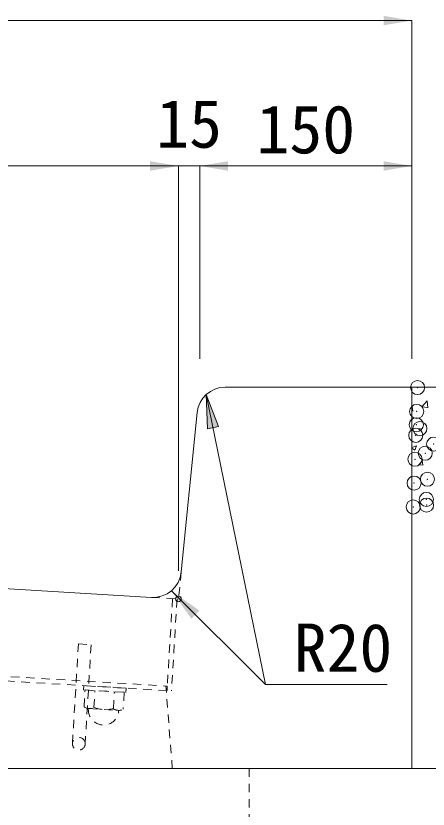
# Model space of a CAD drawing. Units: millimetres at full size, sheet at 1:20; some dimension numbers follow another scale. Extents: x 77366 to 95666, y -7115 to 5664.
# Drawn here: x 79624 to 79915, y -2794 to -2232 of the extents above; entities that cross this region are included whole.
import ezdxf
from ezdxf.enums import TextEntityAlignment as Align

# ---------------------------------------------------------------- set-up
doc = ezdxf.new("R2010")
doc.units = ezdxf.units.MM
doc.header["$LTSCALE"] = 20
doc.header["$PDMODE"] = 32
doc.header["$PDSIZE"] = 10
doc.linetypes.add('USER1', pattern=[0.54, 0.3, -0.24])
for name, color, linetype, lineweight in [('ハッチング', 7, 'Continuous', 5), ('受枠', 3, 'USER1', 9), ('基礎', 7, 'Continuous', 5), ('寸法線', 7, 'Continuous', 13), ('引出線', 4, 'Continuous', 13), ('本体', 2, 'Continuous', 20), ('補助線', 8, 'Continuous', 13)]:
    doc.layers.add(name, color=color, linetype=linetype, lineweight=lineweight)
doc.styles.add('ＭＳ ゴシック', font='')
doc.styles.get('ＭＳ ゴシック').set_extended_font_data('MS Gothic')

# ---------------------------------------------------------------- blocks, each defined once
blk = doc.blocks.new('filled_arrow')
at = {"color": 0, "linetype": 'Continuous', "lineweight": -2}
blk.add_solid([(7.5, 1.25), (0, 0), (7.5, -1.25)], dxfattribs=at)

msp = doc.modelspace()

# ---------------------------------------------------------------- hatches: boundary and pattern name
at = {"layer": '引出線'}
msp.add_hatch(color=256, dxfattribs=at).paths.add_polyline_path([(79758.16, -2499.96), (79759.02, -2524.28), (79766.86, -2522.69)])

# ---------------------------------------------------------------- linework, layer by layer
at = {"layer": 'ハッチング'}
for p, q in [((79910.41, -2508.71), (79914.37, -2504.59)), ((79914.88, -2509.42), (79914.32, -2504.6)), ((79903.48, -2509.04), (79903.87, -2508.58)), ((79904.24, -2511.8), (79903.65, -2508.62)), ((79910.37, -2508.64), (79914.89, -2509.34)), ((79903.48, -2511.68), (79904.46, -2511.76)), ((79903.48, -2537.64), (79906.66, -2536.43)), ((79903.48, -2538.1), (79905.61, -2539.53)), ((79905.61, -2539.53), (79906.64, -2536.46)), ((79908.47, -2549.71), (79910.92, -2546.79)), ((79911.29, -2550.02), (79910.7, -2546.83)), ((79908.47, -2549.71), (79911.51, -2549.98))]:
    msp.add_line(p, q, dxfattribs=at)
for p in [(79907.51, -2495.1), (79906.89, -2512.01), (79906.62, -2521.43), (79909.14, -2524.12), (79906.27, -2528.93), (79918.94, -2535.17), (79912.92, -2541.57), (79905.66, -2545.84), (79914.49, -2559.97), (79905.04, -2562.75), (79913.74, -2574.35), (79904.42, -2579.66), (79913.85, -2578.33)]:
    msp.add_point(p, dxfattribs=at)
at = {"layer": '受枠'}
for p, q in [((79734.29, -2644.54), (79730.57, -2706.43)), ((79737.48, -2644.73), (79733.58, -2709.82)), ((79663.52, -2746.99), (79667.75, -2676.61)), ((79667.75, -2676.61), (79676.73, -2677.15)), ((79676.73, -2677.15), (79672.51, -2747.53)), ((79361.24, -2684.27), (79730.57, -2706.43)), ((79357.85, -2687.27), (79733.58, -2709.82)), ((79671.49, -2706.14), (79671.31, -2709.14)), ((79701.43, -2707.94), (79671.49, -2706.14)), ((79730.57, -2706.43), (79730.38, -2709.63)), ((79671.31, -2709.14), (79701.25, -2710.93)), ((79671.73, -2721.21), (79672.45, -2709.2)), ((79672.45, -2709.2), (79700.11, -2710.86)), ((79678.64, -2721.62), (79679.36, -2709.62)), ((79692.47, -2722.45), (79693.19, -2710.45)), ((79700.11, -2710.86), (79699.39, -2722.87)), ((79701.25, -2710.93), (79701.43, -2707.94)), ((79675.13, -2722.39), (79695.87, -2723.63))]:
    msp.add_line(p, q, dxfattribs=at)
msp.add_circle((79668.02, -2747.26), 4.5, dxfattribs=at)
for centre, radius, start, end in [((79675.52, -2715.76), 6.64, 235.1212, 298.0115), ((79685.49, -2723.26), 10.75, 175.1937, 357.9336), ((79687, -2697.96), 25.1, 250.5421, 282.5906), ((79696.27, -2717.01), 6.64, 235.1212, 298.0115)]:
    msp.add_arc(centre, radius, start, end, dxfattribs=at)
at = {"layer": '基礎', "color": 3, "lineweight": 13}
msp.add_line((79903.48, -2494.91), (80395.04, -2494.91), dxfattribs=at)
at = {"layer": '寸法線'}
for p, q in [((79238.48, -2235.32), (79903.48, -2235.32)), ((79903.48, -2474.79), (79903.48, -2235.32)), ((79238.48, -2338.25), (79738.48, -2338.25)), ((79698.48, -2338.25), (79793.48, -2338.25)), ((79738.48, -2624.79), (79738.48, -2338.25)), ((79738.48, -2624.79), (79738.48, -2338.25)), ((79753.48, -2474.79), (79753.48, -2338.25)), ((79753.48, -2338.25), (79903.48, -2338.25)), ((79753.48, -2474.79), (79753.48, -2338.25)), ((79903.48, -2474.79), (79903.48, -2338.25))]:
    msp.add_line(p, q, dxfattribs=at)
at = {"layer": '引出線', "lineweight": 9}
msp.add_line((79758.16, -2499.96), (79799.9, -2705.34), dxfattribs=at)
msp.add_lwpolyline([(79758.16, -2499.96), (79759.02, -2524.28), (79766.86, -2522.69)], close=True, dxfattribs=at)
msp.add_lwpolyline([(79733.46, -2638.9), (79799.9, -2705.34), (79886.05, -2705.34)], dxfattribs=at)
at = {"layer": '本体'}
for p, q in [((79903.48, -2494.79), (79771.58, -2494.79)), ((79903.48, -2494.79), (79903.48, -2764.79)), ((79740.39, -2625.67), (79751.68, -2512.8)), ((79719.29, -2643.64), (79238.48, -2614.79)), ((79238.48, -2764.79), (79938.48, -2764.79)), ((79238.48, -2764.79), (79903.48, -2764.79))]:
    msp.add_line(p, q, dxfattribs=at)
at = {"layer": '本体', "linetype": 'USER1', "lineweight": 9}
for p, q in [((79740.39, -2625.67), (79738.48, -2644.79)), ((79719.29, -2643.64), (79738.48, -2644.79)), ((79734.13, -2764.79), (79729.58, -2706.37)), ((79788.48, -2764.79), (79788.48, -3794.79))]:
    msp.add_line(p, q, dxfattribs=at)
at = {"layer": '本体'}
for centre, start, end in [((79771.58, -2514.79), 90, 174.2885), ((79720.49, -2623.68), 266.5664, 354.2894)]:
    msp.add_arc(centre, 20, start, end, dxfattribs=at)
at = {"layer": '補助線'}
msp.add_circle((79738.48, -2644.79), 2, dxfattribs=at)

# ---------------------------------------------------------------- block references
at = {"layer": '寸法線', "xscale": 2.67, "yscale": 2.67, "rotation": 180}
for p in [(79903.48, -2235.32), (79738.48, -2338.25), (79738.48, -2338.25), (79903.48, -2338.25)]:
    msp.add_blockref('filled_arrow', p, dxfattribs=at)
at = {"layer": '寸法線', "xscale": 2.67, "yscale": 2.67}
msp.add_blockref('filled_arrow', (79753.48, -2338.25), dxfattribs=at)
msp.add_blockref('filled_arrow', (79753.48, -2338.25), dxfattribs=at)
at = {"layer": '引出線', "lineweight": 9, "xscale": 3.2, "yscale": 3.2, "rotation": 315}
msp.add_blockref('filled_arrow', (79733.46, -2638.9), dxfattribs=at)

# ---------------------------------------------------------------- texts
at = {"layer": '寸法線', "style": 'ＭＳ ゴシック'}
for s, p in [('15', (79745.98, -2308.25)), ('150', (79828.48, -2312.25))]:
    msp.add_text(s, height=34.18, dxfattribs=at).set_placement(p, align=Align.MIDDLE_CENTER)
at = {"layer": '引出線', "style": 'ＭＳ ゴシック'}
msp.add_text('R20', height=34.18, dxfattribs=at).set_placement((79819.9, -2662.14), align=Align.TOP_LEFT)

doc.saveas('drawing.dxf')
